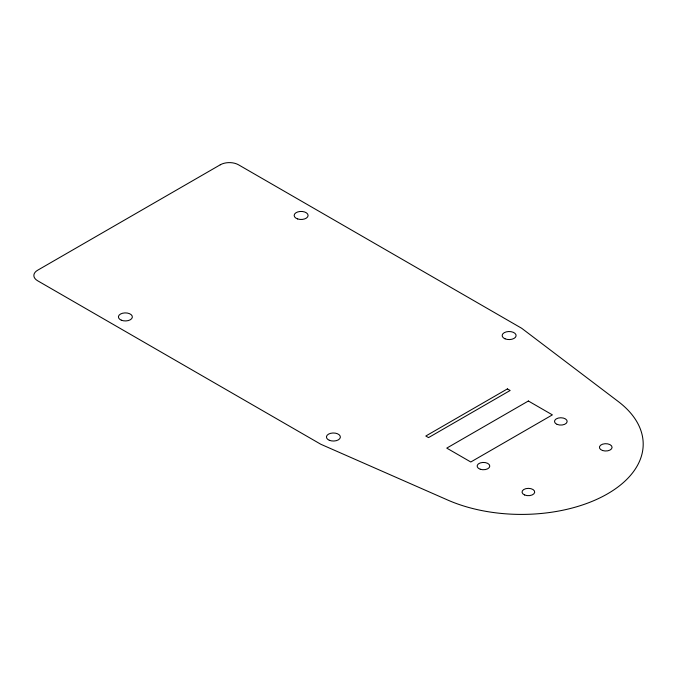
<?xml version="1.0" encoding="UTF-8"?>
<svg xmlns="http://www.w3.org/2000/svg" width="677" height="677" viewBox="0 0 677 677"><rect width="100%" height="100%" fill="white"/><g stroke="black" fill="none" stroke-linecap="round" stroke-linejoin="round"><path stroke-width="1.02" d="M220.279 164.79L37.624 270.241A12.88 7.439 0 0 0 37.624 280.76L320.83 444.273L447.734 500.049A121.725 70.273 0 0 0 607.54 493.829A121.725 70.273 0 0 0 618.321 401.571L521.705 328.294L238.499 164.79A12.88 7.439 0 0 0 220.279 164.79M507.411 388.903L425.808 436.022L428.541 437.596L510.145 390.485L507.411 388.903M528.365 401.004L446.761 448.115L470.786 461.993L552.39 414.874L528.365 401.004M480.289 469.254A6.338 3.664 0 0 0 489.793 466.081A6.338 3.664 0 0 0 480.289 462.916A6.338 3.664 0 0 0 480.289 469.254M524.65 494.98A6.338 3.664 0 0 0 534.678 492.391A6.338 3.664 0 0 0 525.784 488.676A6.338 3.664 0 0 0 524.65 494.98M602.572 450.518A6.338 3.664 0 0 0 612.084 447.345A6.338 3.664 0 0 0 602.572 444.18A6.338 3.664 0 0 0 602.572 450.518M557.103 424.377A6.338 3.664 0 0 0 567.131 421.796A6.338 3.664 0 0 0 558.237 418.073A6.338 3.664 0 0 0 557.103 424.377M505.042 338.813A6.973 4.028 0 0 0 516.069 335.97A6.973 4.028 0 0 0 506.286 331.874A6.973 4.028 0 0 0 505.042 338.813M329.301 440.27A6.973 4.028 0 0 0 340.336 437.427A6.973 4.028 0 0 0 330.554 433.339A6.973 4.028 0 0 0 329.301 440.27M297.635 218.942A6.973 4.028 0 0 0 308.094 215.455A6.973 4.028 0 0 0 297.635 211.969A6.973 4.028 0 0 0 297.635 218.942M121.293 320.179A6.973 4.028 0 0 0 132.32 317.335A6.973 4.028 0 0 0 122.537 313.239A6.973 4.028 0 0 0 121.293 320.179"/></g></svg>
